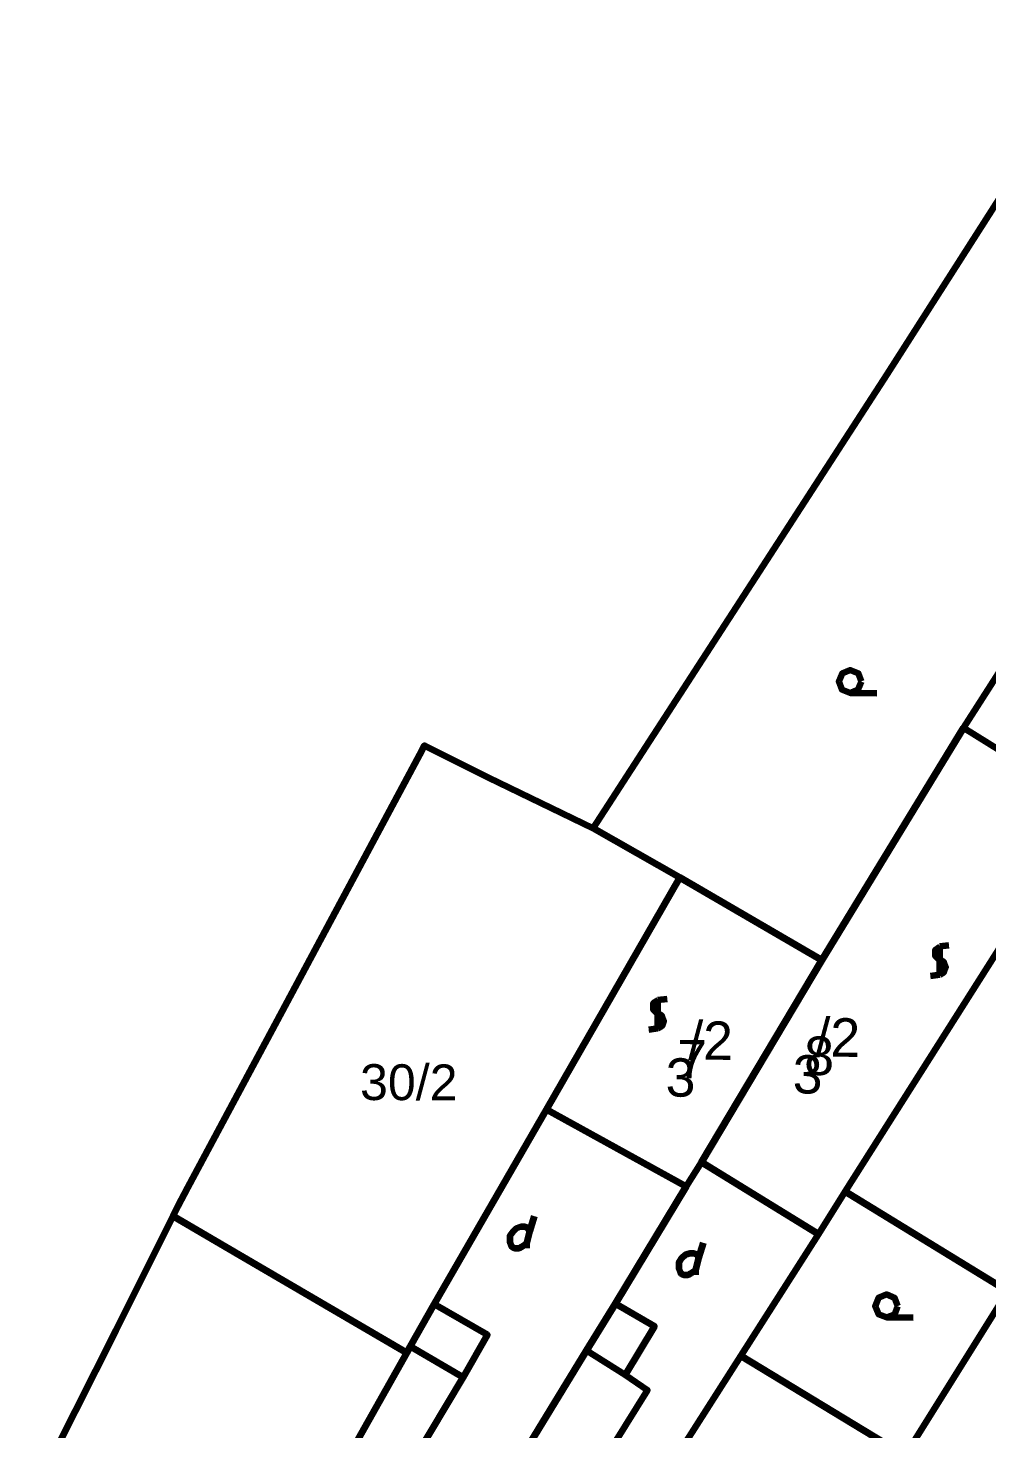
# Model space of a CAD drawing. Header units: millimetres. Extents: x 462666 to 1244237, y 2328025 to 3795663.
# Drawn here: x 464476 to 543148, y 3314679 to 3429588 of the extents above; entities that cross this region are included whole.
import ezdxf

# ---------------------------------------------------------------- set-up
doc = ezdxf.new("R2010")
doc.units = ezdxf.units.MM
doc.layers.add('P', color=250, linetype='Continuous', lineweight=100)
doc.layers.add('Text', color=250, linetype='Continuous', lineweight=100)

msp = doc.modelspace()

# ---------------------------------------------------------------- linework, layer by layer
at = {"layer": 'P', "color": 252, "linetype": 'Continuous'}
for points in [[(534967.2, 3401187.6), (553081.3, 3429588.1), (570771.2, 3418274), (570265.6, 3417531.7), (541231.3, 3372184.1), (529595.3, 3353137), (517954, 3359922.2), (510842.5, 3363952.9), (534967.2, 3401187.6)], [(570265.6, 3417531.7), (580605.1, 3410993.7), (565152.3, 3387086.2), (551571.4, 3365776.5), (541231.3, 3372184.1), (570265.6, 3417531.7)], [(578220.4, 3378787.5), (544856.2, 3325976.1), (531527, 3334145.6), (551571.4, 3365776.5), (565152.3, 3387086.2), (578220.4, 3378787.5)], [(532853.3, 3375978.1), (532595.5, 3376649.2), (531926.6, 3376912.5), (531255.5, 3376654.7), (530992.2, 3375985.8), (531250.1, 3375333.3), (531918.9, 3375051.4), (532590.1, 3375327.8), (532853.3, 3375978.1)], [(531918.9, 3375051.4), (534115, 3375042.4)], [(541231.3, 3372184.1), (551571.4, 3365776.5), (531527, 3334145.6), (529316.5, 3330655.8), (519737.4, 3336557.8), (529595.3, 3353137), (541231.3, 3372184.1)], [(476805.2, 3332993.9), (477574.4, 3334479.6), (496629.9, 3370004.3), (497005.1, 3370747.2), (502242.6, 3368101.5), (510842.5, 3363952.9), (517954, 3359922.2), (507006.5, 3340872.2), (497802.7, 3324923.1), (495815.5, 3321432.4), (495552.9, 3320931), (481795.1, 3328971.9), (476373.6, 3332120.9), (476805.2, 3332993.9)], [(529595.3, 3353137), (519737.4, 3336557.8), (518463.7, 3334571.6), (507006.5, 3340872.2), (517954, 3359922.2), (529595.3, 3353137)], [(539277.6, 3354232.3), (538904.2, 3353954.7), (538902.3, 3353489.4), (539235.9, 3353153.1)], [(539267.8, 3351850.1), (539278.1, 3354344)], [(540022.5, 3354340.9), (539277.7, 3354251)], [(539268.2, 3351961.8), (539622.7, 3352165.1), (539773.2, 3352555.3), (539625.9, 3352946.7), (539273.2, 3353152.9)], [(538523.4, 3351853.2), (539268.2, 3351961.8)], [(516162.9, 3349823.7), (515771, 3349564.8), (515769, 3349080.9), (516102.7, 3348763.1)], [(516134.5, 3347441.6), (516144.8, 3349935.4)], [(516907.8, 3349932.3), (516144.4, 3349842.4)], [(516134.9, 3347553.2), (516508, 3347756.4), (516639.9, 3348146.7), (516511.2, 3348538.1), (516158.5, 3348762.9)], [(515408.7, 3347444.6), (516134.9, 3347553.2)], [(518463.7, 3334571.6), (512673.2, 3324973.5), (510293.7, 3321112.2), (493261.1, 3293209.7), (488953.1, 3295591.1), (482862.2, 3298873.1), (490715.7, 3312333.9), (495552.9, 3320931), (495815.5, 3321432.4), (497802.7, 3324923.1), (507006.5, 3340872.2), (518463.7, 3334571.6)], [(529316.5, 3330655.8), (502229.6, 3288184.9), (497235.1, 3291071.6), (493261.1, 3293209.7), (510293.7, 3321112.2), (512673.2, 3324973.5), (518463.7, 3334571.6), (519737.4, 3336557.8), (529316.5, 3330655.8)], [(536425.7, 3312517.7), (522966.2, 3320687.7), (529316.5, 3330655.8), (531527, 3334145.6), (544856.2, 3325976.1), (536425.7, 3312517.7)], [(481795.1, 3328971.9), (495552.9, 3320931), (490715.7, 3312333.9), (482862.2, 3298873.1), (479797.6, 3300393.3), (464475.9, 3308310.4), (465039.4, 3309555), (471719.5, 3322778.7), (476373.6, 3332120.9), (481795.1, 3328971.9)], [(505396.3, 3329507.4), (505397.9, 3329879.6), (505643.9, 3330883.6), (505514.7, 3331126.1), (505273.3, 3331257.4), (504901, 3331258.9), (504528.3, 3331130.1), (504266.7, 3330889.3), (504004.7, 3330518.1), (504002.6, 3330015.6), (504149.9, 3329642.8), (504391.3, 3329511.5), (504763.6, 3329510), (505024.6, 3329639.2), (505397.9, 3329879.6)], [(505643.9, 3330883.6), (506039.9, 3332128.9)], [(519252.7, 3327328.6), (519254.2, 3327700.8), (519518.9, 3328704.7), (519389.7, 3328947.2), (519129.6, 3329078.6), (518757.4, 3329080.1), (518384.7, 3328951.4), (518123.1, 3328710.5), (517879.6, 3328339.3), (517877.6, 3327836.8), (518006.3, 3327464), (518247.7, 3327332.7), (518638.6, 3327331.1), (518881, 3327460.4), (519254.2, 3327700.8)], [(519518.9, 3328704.7), (519896.3, 3329950.1)], [(536614.2, 3295041), (534515.8, 3291662.4), (525296.5, 3276476.4), (522100.5, 3277718), (516828.4, 3280996.6), (517503.5, 3282240.8), (523161.6, 3291337), (533915.3, 3308526.7), (536425.7, 3312517.7), (544856.2, 3325976.1), (552449.5, 3321440.9), (547857.4, 3313587.3), (541055.3, 3302374.1), (538862.4, 3298642.3), (536614.2, 3295041)], [(535824.7, 3324747.8), (535585.5, 3325418.8), (534916.7, 3325700.7), (534245.5, 3325424.3), (533982.2, 3324755.4), (534240.1, 3324102.9), (534909, 3323839.6), (535580, 3324097.4), (535824.7, 3324747.8)], [(534909, 3323839.6), (537105.1, 3323830.6)], [(533915.3, 3308526.7), (523161.6, 3291337), (517503.5, 3282240.8), (516828.4, 3280996.6), (506962.5, 3285038.7), (502229.6, 3288184.9), (522966.2, 3320687.7), (536425.7, 3312517.7), (533915.3, 3308526.7)]]:
    msp.add_lwpolyline(points, dxfattribs=at)
at = {"layer": 'P', "color": 1, "linetype": 'Continuous'}
for points in [[(494818.9, 3309934.8), (500178.7, 3318901.9), (502184.5, 3322392.5), (497802.7, 3324923.1)], [(512673.2, 3324973.5), (515866.6, 3323099.2), (513468, 3319107.7)], [(500178.7, 3318901.9), (495815.5, 3321432.4)], [(510293.7, 3321112.2), (513468, 3319107.7), (515286.7, 3317853.2), (503577.1, 3299029.7), (502593.3, 3299666.5), (497235.1, 3291071.6)]]:
    msp.add_lwpolyline(points, dxfattribs=at)

# ---------------------------------------------------------------- texts
at = {"layer": 'Text', "color": 252, "linetype": 'Continuous', "attachment_point": 4, "rotation": 359.763851}
for s, insert, char_height, width in [('{\\fArialMT|b0|i0|c1|p15;/2}', (529066.5, 3346774.1), 3163.881, 6420.818), ('{\\fArialMT|b0|i0|c1|p15;/2}', (518643.2, 3346519.3), 3145.27, 6402.207), ('{\\fArialMT|b0|i0|c1|p15;7}', (517725, 3345015.6), 3145.27, 3201.103), ('{\\fArialMT|b0|i0|c1|p15;8}', (528148.4, 3345270.4), 3163.881, 3201.103), ('{\\fArialMT|b0|i0|c1|p15;3}', (516788.2, 3343493.3), 3145.27, 3201.103), ('{\\fArialMT|b0|i0|c1|p15;3}', (527211.5, 3343748.1), 3145.27, 3201.103), ('{\\fArialMT|b0|i0|c1|p15;30/2}', (491717.3, 3343112.7), 2940.548, 11966.915)]:
    msp.add_mtext(s, dxfattribs=dict(at, insert=insert, char_height=char_height, width=width))

doc.saveas('drawing.dxf')
